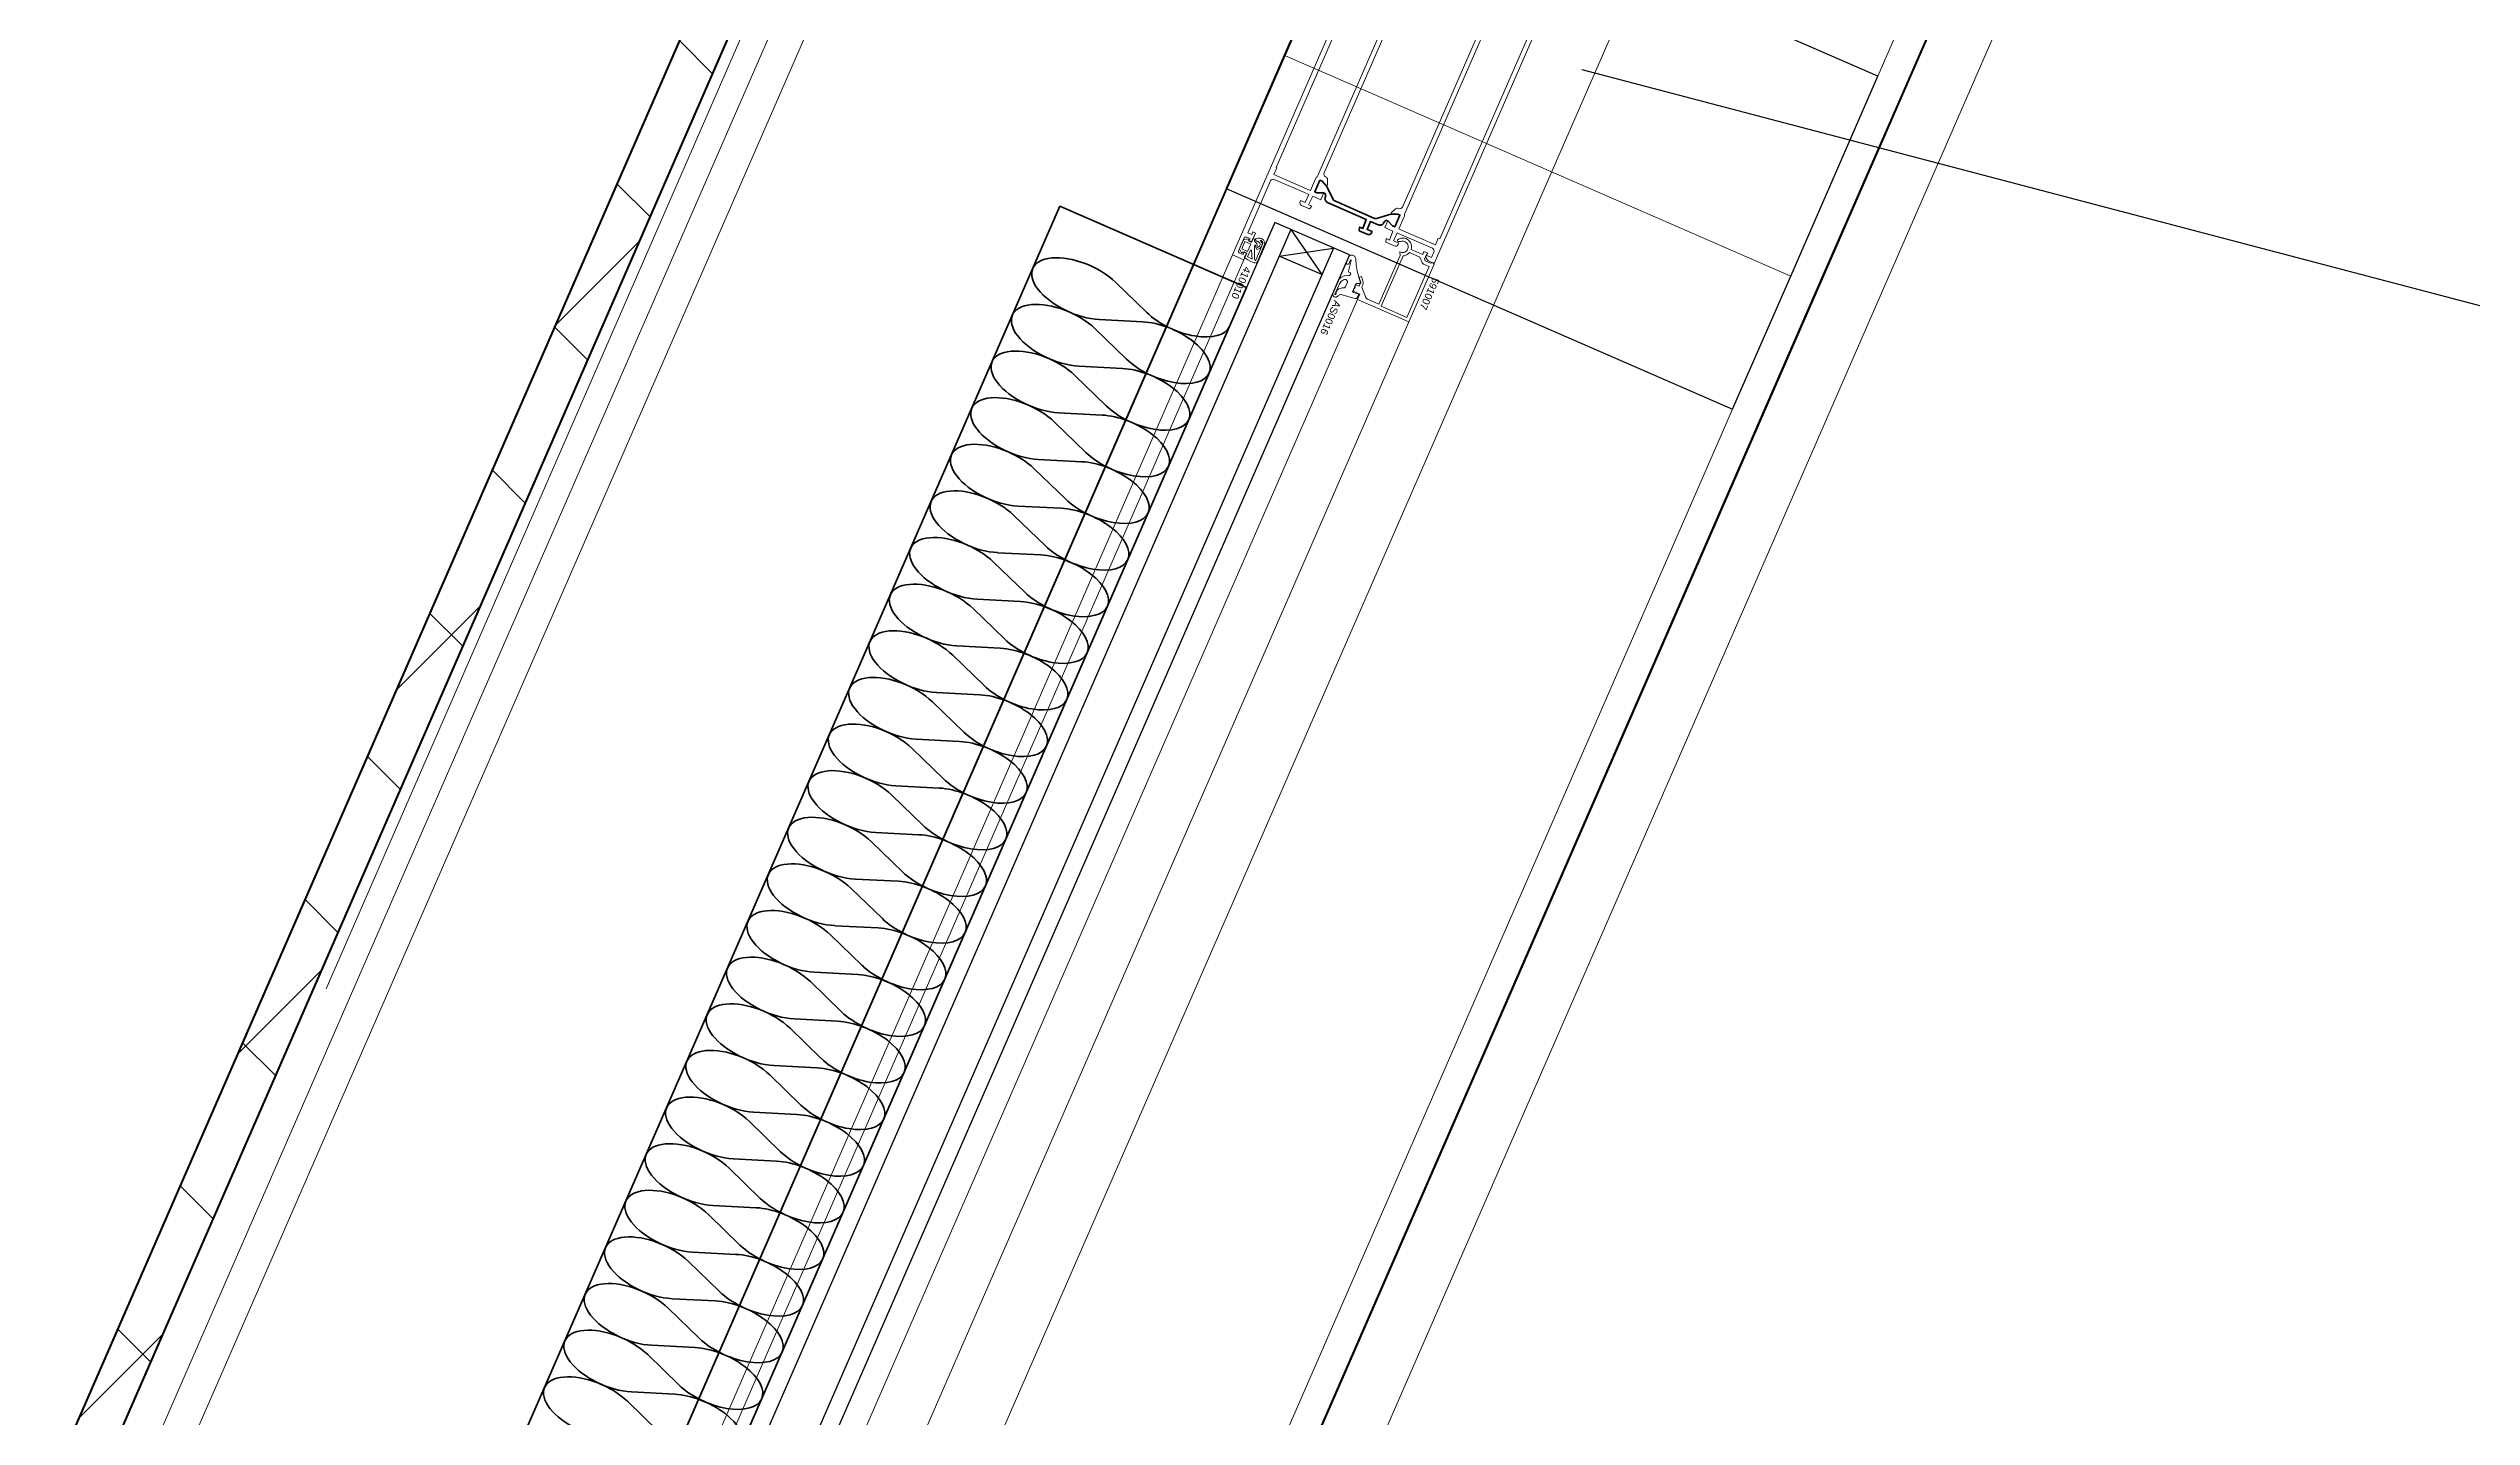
# Model space of a CAD drawing. Header units: millimetres. Extents: x -37281 to 954596, y -59787 to 956680.
# Drawn here: x 6685 to 7518, y -11689 to -11218 of the extents above; entities that cross this region are included whole.
import ezdxf
from ezdxf.enums import TextEntityAlignment as Align

# ---------------------------------------------------------------- set-up
doc = ezdxf.new("R2010")
doc.units = ezdxf.units.MM
doc.header["$MEASUREMENT"] = 0
doc.linetypes.add('Dot & Dashed', pattern=[670.277762, 352.777767, -176.388884, 0, -141.111112])
doc.linetypes.add('Double Dashed', pattern=[1093.611073, 529.166651, -211.666656, 141.111112, -211.666656])
for name, color, linetype, lineweight in [('0_Pen_No__2', 8, 'Continuous', 15), ('0_Pen_No__5', 7, 'Continuous', 25), ('0_Pen_No__6', 7, 'Continuous', 35), ('0_Pen_No__7', 7, 'Continuous', 35), ('0_Pen_No__9', 7, 'Continuous', 13), ('A-25-M_Curtain_Wall_Pen_No__85', 8, 'Continuous', 20), ('New_A-20-M_Floor_Slab_Pen_No__89', 8, 'Continuous', 20), ('New_A-20-M_Roof_Pen_No__93', 8, 'Continuous', 13), ('New_A-25-M_Curtain_Wall_Pen_No__90', 8, 'Continuous', 20), ('New_A-25-M_Wall_Ext_Pen_No__87', 8, 'Continuous', 20), ('New_A-25-M_Wall_Int_Pen_No__155', 5, 'Continuous', 35), ('New_ArchiCAD Windows_Pen_No__1', 7, 'Continuous', 13), ('New_ArchiCAD Windows_Pen_No__3', 7, 'Continuous', 18), ('New_ArchiCAD Zone Stamps_Pen_No__9', 7, 'Continuous', 13)]:
    doc.layers.add(name, color=color, linetype=linetype, lineweight=lineweight)
for name, color, linetype, lineweight, true_color in [('0_Pen_No__40', 7, 'Continuous', 35, 0x2a2a2a), ('0_Pen_No__54', 7, 'Continuous', 35, 0x444444), ('New_A-15-MG_Structural_Grid_Phase_2_Pen_No__222', 7, 'Continuous', 13, 0x65af33), ('New_A-25-M_Curtain_Wall_Pen_No__69', 7, 'Continuous', 20, 0x606060), ('New_A-25-M_Wall_Int_Pen_No__27', 7, 'Continuous', 50, 0x2a2a2a), ('New_A-35-M_FFE-Zone_Pen_No__74', 7, 'Continuous', 20, 0x606060), ('New_ArchiCAD Windows_Pen_No__23', 7, 'Continuous', 30, 0x2a2a2a)]:
    doc.layers.add(name, color=color, linetype=linetype, lineweight=lineweight, true_color=true_color)
for name, color, linetype in [('New_A-15-MG_Structural_Grid_Phase_2', 7, 'Continuous'), ('New_A-20-M_Floor_Slab', 7, 'Continuous'), ('New_A-20-M_Roof', 7, 'Continuous'), ('New_A-25-M_Curtain_Wall', 7, 'Continuous'), ('New_A-25-M_Wall_Ext', 7, 'Continuous'), ('New_A-25-M_Wall_Int', 7, 'Continuous'), ('New_A-35-M_FFE-Zone', 7, 'Continuous'), ('New_ArchiCAD Windows', 7, 'Continuous')]:
    doc.layers.add(name, color=color, linetype=linetype)
doc.styles.add('GENERATED_STYLE_2', font='')
doc.styles.add('GENERATED_STYLE_3', font='')
doc.styles.add('GENERATED_STYLE_4', font='')
doc.styles.get('GENERATED_STYLE_2').set_extended_font_data('Arial', bold=True)
doc.styles.get('GENERATED_STYLE_3').set_extended_font_data('Arial')
doc.styles.get('GENERATED_STYLE_4').set_extended_font_data('Swis721 BT')
doc.dimstyles.new('GENERATED_STYLE__2', dxfattribs={"dimtxt": 0.18, "dimasz": 273.6, "dimexe": 0.18, "dimexo": 0.0625, "dimgap": 0.09, "dimtad": 0, "dimtih": 1, "dimtoh": 1, "dimdec": 4, "dimzin": 0, "dimdsep": 46, "dimcen": 0.09, "dimadec": 0, "dimazin": 0, "dimtfac": 1, "dimtdec": 4, "dimtmove": 0, "dimatfit": 3, "dimldrblk": 'ARROWHEAD_5', "dimfxl": 1, "dimtolj": 1, "dimtzin": 0, "dimarcsym": 0})

# ---------------------------------------------------------------- blocks, each defined once
blk = doc.blocks.new('Wall_2_3', base_point=(10092.6, -4631.3))
at = {"layer": 'New_A-25-M_Wall_Ext_Pen_No__87', "linetype": 'Continuous', "flags": 128}
for points in [[(10000.93, -4591.33), (2142.47, -22613.27)], [(2234.14, -22653.24), (10092.6, -4631.3)]]:
    blk.add_lwpolyline(points, dxfattribs=at)
blk = doc.blocks.new('Wall_4_3', base_point=(9982.59, -4632.6))
at = {"layer": 'New_A-25-M_Wall_Ext_Pen_No__87', "linetype": 'Continuous', "flags": 128}
for points in [[(4871.77, -16353.33), (9982.59, -4632.6)], [(7915.52, -8960.24), (4720.52, -16287.38)]]:
    blk.add_lwpolyline(points, dxfattribs=at)
blk = doc.blocks.new('Single Office_INB 2113_11_3', base_point=(4956.91, -9895.45))
at = {"layer": 'New_A-35-M_FFE-Zone_Pen_No__74', "linetype": 'Continuous'}
blk.add_line((6607.79, -11889.99), (7507.12, -9827.54), dxfattribs=at)
at = {"layer": 'New_ArchiCAD Zone Stamps_Pen_No__9'}
for tag, height, style, p in [('ROOM_NAME', 250, 'GENERATED_STYLE_2', (4455.73, -8801.04)), ('zoneNameLine2', 250, 'GENERATED_STYLE_2', (4267.3, -9233.17)), ('ROOM_NUMBER', 200, 'GENERATED_STYLE_3', (4078.87, -9653.88)), ('measuredAreaCode', 200, 'GENERATED_STYLE_3', (3921.84, -10013.99)), ('DUMMY_649', 200, 'GENERATED_STYLE_3', (4229.25, -10148.03)), ('DUMMY_650', 200, 'GENERATED_STYLE_3', (4578.76, -10300.44)), ('DUMMY_651', 133.33, 'GENERATED_STYLE_3', (4858.05, -10406.98))]:
    blk.add_attdef(tag, text='', height=height, rotation=336.44041, dxfattribs=dict(at, style=style)).set_placement(p, align=Align.TOP_LEFT)
blk = doc.blocks.new('Slab_4_3', base_point=(-34879.65, -33019.01))
at = {"layer": 'New_A-20-M_Floor_Slab_Pen_No__89', "linetype": 'Continuous', "flags": 128}
blk.add_lwpolyline([(19341.14, -30335.29), (10989.45, -26693.54), (10933.09, -26822.78), (1863.41, -22867.95), (9871.66, -4502.51), (4224.74, -2040.17), (4132.95, -2000.14), (2145.42, -6558.18), (-3141.98, -4252.62), (-10743.58, -11326.43), (-11126.43, -10915.01), (-34879.65, -33019.01)], dxfattribs=at)
blk = doc.blocks.new('Slab_8_3', base_point=(10933.09, -26822.78))
at = {"layer": 'New_A-20-M_Floor_Slab_Pen_No__89', "linetype": 'Continuous', "flags": 128}
blk.add_lwpolyline([(10933.09, -26822.78), (1863.41, -22867.95), (9871.66, -4502.51), (18941.33, -8457.33)], close=True, dxfattribs=at)
blk = doc.blocks.new('Triple Window 19[15]_3')
at = {"layer": 'New_ArchiCAD Windows_Pen_No__1', "linetype": 'Continuous'}
for p, q in [((7110.46, -11220.55), (7110, -11220.35)), ((7284.17, -11296.29), (7110.46, -11220.55))]:
    blk.add_line(p, q, dxfattribs=at)
at = {"layer": 'New_ArchiCAD Windows_Pen_No__23', "linetype": 'Continuous'}
for p, q in [((7110, -11220.35), (7090.02, -11266.18)), ((7090.02, -11266.18), (7264.18, -11342.12)), ((7264.18, -11342.12), (7284.17, -11296.29))]:
    blk.add_line(p, q, dxfattribs=at)
at = {"layer": 'New_ArchiCAD Windows_Pen_No__3', "linetype": 'Continuous'}
for p, q in [((6958.76, -11154.4), (6019.46, -13308.51)), ((7090.02, -11266.18), (6747.47, -12051.74)), ((7293.33, -11300.29), (6354.03, -13454.4)), ((6921.64, -12127.69), (7264.18, -11342.12))]:
    blk.add_line(p, q, dxfattribs=at)
blk = doc.blocks.new('Triple Window 19[16]_3')
at = {"layer": 'New_ArchiCAD Windows_Pen_No__1', "linetype": 'Continuous'}
for p, q in [((7110.46, -11220.55), (7110, -11220.35)), ((7284.17, -11296.29), (7110.46, -11220.55))]:
    blk.add_line(p, q, dxfattribs=at)
at = {"layer": 'New_ArchiCAD Windows_Pen_No__23', "linetype": 'Continuous'}
for p, q in [((7139.98, -11151.6), (7110, -11220.35)), ((7314.14, -11227.54), (7139.98, -11151.6)), ((7284.17, -11296.29), (7314.14, -11227.54))]:
    blk.add_line(p, q, dxfattribs=at)
at = {"layer": 'New_ArchiCAD Windows_Pen_No__3', "linetype": 'Continuous'}
for p, q in [((8232.63, -9146.17), (7293.33, -11300.29)), ((7314.14, -11227.54), (7429.06, -10964.01))]:
    blk.add_line(p, q, dxfattribs=at)
blk = doc.blocks.new('Wall_139_3', base_point=(10165.92, -4712.54))
at = {"layer": 'New_ArchiCAD Windows', "color": 251, "linetype": 'Continuous', "lineweight": 20, "true_color": 0x606060}
for name in ['Triple Window 19[16]_3', 'Triple Window 19[15]_3']:
    blk.add_blockref(name, (0, 0), dxfattribs=at)
blk = doc.blocks.new('Wall_153_3', base_point=(6947.81, -11110.22))
at = {"layer": 'New_A-25-M_Wall_Int_Pen_No__155', "linetype": 'Continuous'}
h = blk.add_hatch(dxfattribs=at)
h.set_pattern_fill('Grid_5x5_Diagonal_0003', color=256, style=0, pattern_type=2)
h.set_pattern_definition([(45, (0, 0), (-35.35534, 35.35534), []), (135, (0, 0), (35.35534, 35.35534), [])])
h.paths.add_polyline_path([(6947.81, -11110.22), (6606.59, -11892.74), (6620.34, -11898.74), (6955.56, -11129.96)])
at = {"layer": 'New_A-25-M_Wall_Int_Pen_No__27', "linetype": 'Continuous', "flags": 128}
for points in [[(6947.81, -11110.22), (6606.59, -11892.74)], [(6620.34, -11898.74), (6955.56, -11129.96)], [(6606.59, -11892.74), (6620.34, -11898.74)]]:
    blk.add_lwpolyline(points, dxfattribs=at)
blk = doc.blocks.new('Morph_1_3')
at = {"layer": 'New_A-20-M_Roof_Pen_No__93', "linetype": 'Continuous', "flags": 128}
blk.add_lwpolyline([(2064.53, -22792.01), (10012.82, -4564.06)], dxfattribs=at)
blk = doc.blocks.new('Beam_4_3', base_point=(10000.93, -4591.33))
at = {"layer": 'New_A-25-M_Curtain_Wall_Pen_No__69', "linetype": 'Dot & Dashed'}
blk.add_line((10000.93, -4591.33), (2142.47, -22613.27), dxfattribs=at)
at = {"layer": 'New_A-25-M_Curtain_Wall_Pen_No__90', "linetype": 'Continuous'}
for p, q in [((10000.93, -4591.33), (2142.47, -22613.27)), ((10203.2, -4679.52), (2344.74, -22701.46))]:
    blk.add_line(p, q, dxfattribs=at)
blk = doc.blocks.new('ARROWHEAD_5')
at = {"color": 0, "linetype": 'Continuous', "lineweight": 0}
blk.add_line((0, 0), (-1, 0), dxfattribs=at)
blk.add_solid([(-1, 0.2679), (0, 0), (-1, -0.2679), (-1, 0.2679)], dxfattribs=at)
blk = doc.blocks.new('Standard grid marker[55]_3', base_point=(12179.47, 840.07))
at = {"layer": 'New_A-15-MG_Structural_Grid_Phase_2_Pen_No__222', "linetype": 'Double Dashed'}
blk.add_line((11800.31, -29.45), (-2469.84, -32755.44), dxfattribs=at)
at = {"layer": 'New_A-15-MG_Structural_Grid_Phase_2_Pen_No__222', "style": 'GENERATED_STYLE_4'}
for tag, p in [('AC_MarkerText_1_0', (11806.43, 1584.91)), ('AC_MarkerText_1_1', (-3621.73, -33796.76))]:
    blk.add_attdef(tag, text='', height=350, rotation=336.44041, dxfattribs=at).set_placement(p, align=Align.MIDDLE_CENTER)

msp = doc.modelspace()

# ---------------------------------------------------------------- linework, layer by layer
at = {"layer": '0_Pen_No__2', "linetype": 'Continuous', "flags": 128}
for points in [[(7156.97, -11184.53), (7123.71, -11260.8, 0.414214), (7124.23, -11262.11), (7124.28, -11262.14, -0.294108), (7124.88, -11263.04), (7124.91, -11264.81), (7124.63, -11265.45), (7123.01, -11263.65), (7122.28, -11263.34), (7120.52, -11267.37), (7121.25, -11267.69), (7123.67, -11267.65), (7122.63, -11270.03), (7119.88, -11268.83), (7118.36, -11271.77), (7119.55, -11272.29), (7118.67, -11273.22), (7115.97, -11272.04, -0.414214), (7115.45, -11270.72), (7115.65, -11270.27), (7117.21, -11270.95), (7118.41, -11268.2), (7116.99, -11267.58), (7106.59, -11263.04, 0.414214), (7105.27, -11263.56), (7097.48, -11281.43), (7098.85, -11282.03), (7099.25, -11281.11), (7100.17, -11281.51), (7098.77, -11284.72), (7097.85, -11284.32), (7098.25, -11283.41), (7097.15, -11282.93, 0.414214), (7096.1, -11283.34), (7094.34, -11287.37, 0.414214), (7094.75, -11288.43), (7095.85, -11288.91), (7096.25, -11287.99), (7097.17, -11288.39), (7096.17, -11290.68), (7092.23, -11288.96), (7156.18, -11142.3)], [(7151.35, -11275.21, -0.112281), (7151.43, -11274.77), (7186.07, -11195.34, -0.112281), (7186.34, -11194.98, 0.112281), (7186.88, -11194.25), (7188.61, -11190.26), (7201.17, -11195.74), (7200.17, -11198.03), (7200.63, -11198.23), (7163.46, -11283.47), (7163, -11283.27), (7162, -11285.57), (7150.32, -11280.47)], [(7183.92, -11196.28), (7150.66, -11272.55, -0.414214), (7149.34, -11273.06), (7149.29, -11273.04, 0.294108), (7148.22, -11273.22), (7146.91, -11274.4), (7146.63, -11275.04), (7149.04, -11275.01), (7149.78, -11275.33), (7148.02, -11279.36), (7147.28, -11279.04), (7145.67, -11277.24), (7144.63, -11279.63), (7147.38, -11280.83), (7146.26, -11283.94), (7145.06, -11283.42), (7144.98, -11284.69), (7147.87, -11285.95, 0.414214), (7149.19, -11285.43), (7149.39, -11284.97), (7147.64, -11284.22), (7148.84, -11281.47), (7149.74, -11281.86), (7160.94, -11286.74, -0.414214), (7161.46, -11288.06), (7160.66, -11289.89), (7159.01, -11289.17), (7158.61, -11289.56), (7158.82, -11290.09, 0.198912), (7159.88, -11291.19), (7161.62, -11291.95), (7205.59, -11191.11)], [(7150.32, -11280.47), (7149.44, -11280.09), (7151.18, -11276.1, 0.112281), (7151.35, -11275.21)]]:
    msp.add_lwpolyline(points, format="xyb", dxfattribs=at)
msp.add_lwpolyline([(7117.68, -11266.24), (7119.01, -11266.82), (7120.75, -11262.83, -0.112281), (7121.29, -11262.1, 0.112281), (7121.55, -11261.74), (7156.19, -11182.31, 0.112281), (7156.27, -11181.87, -0.112281), (7156.44, -11180.98), (7158.18, -11176.99), (7145.62, -11171.51), (7144.62, -11173.8), (7144.35, -11173.69), (7107.18, -11258.93), (7107.45, -11259.05), (7106.45, -11261.34)], format="xyb", close=True, dxfattribs=at)
for points in [[(7149.1, -11284.45), (7148.9, -11283.92), (7149.27, -11283.65), (7149.68, -11283.44), (7150.12, -11283.3), (7150.57, -11283.22), (7151.03, -11283.22), (7151.48, -11283.28), (7151.92, -11283.42), (7152.37, -11283.66), (7152.77, -11283.97), (7153.12, -11284.35), (7153.4, -11284.77), (7153.61, -11285.24), (7153.74, -11285.73), (7153.78, -11286.24), (7153.74, -11286.75), (7153.68, -11287.13), (7157.62, -11288.85), (7158.06, -11287.84), (7159.35, -11288.4), (7159.19, -11288.77), (7159, -11288.69), (7158.24, -11290.43), (7158.5, -11291.09), (7160.29, -11291.87), (7161.21, -11291.77), (7161.52, -11292.18), (7152.84, -11312.08), (7135.24, -11304.4), (7136.04, -11302.57), (7133.93, -11301.65), (7133.88, -11300.76), (7134.02, -11300.66), (7134.13, -11300.55), (7134.23, -11300.42), (7134.3, -11300.27), (7134.35, -11300.12), (7134.37, -11299.95), (7134.37, -11299.79), (7134.34, -11299.63), (7134.75, -11299.28), (7135.76, -11299.72), (7136.22, -11298.66), (7135.65, -11296.75), (7136.61, -11296.47), (7137.07, -11298.03), (7137.13, -11298.3), (7137.16, -11298.58), (7137.14, -11298.86), (7137.08, -11299.13), (7136.99, -11299.4), (7136.68, -11300.12), (7138.07, -11303.68), (7138.14, -11303.82), (7138.24, -11303.95), (7138.35, -11304.07), (7138.47, -11304.16), (7138.61, -11304.23), (7142.53, -11305.94)], [(7142.53, -11305.94), (7149.85, -11289.17), (7149.72, -11288.01), (7150.15, -11288.13), (7150.47, -11288.2), (7150.81, -11288.21), (7151.14, -11288.16), (7151.45, -11288.05), (7151.75, -11287.89), (7152.01, -11287.69), (7152.23, -11287.44), (7152.41, -11287.16), (7152.54, -11286.85), (7152.61, -11286.52), (7152.63, -11286.19), (7152.59, -11285.86), (7152.49, -11285.54), (7152.35, -11285.24), (7152.15, -11284.97), (7151.91, -11284.74), (7151.63, -11284.56), (7151.33, -11284.42), (7151.01, -11284.34), (7150.67, -11284.31), (7150.34, -11284.34), (7150.02, -11284.43), (7149.1, -11284.45)]]:
    msp.add_lwpolyline(points, dxfattribs=at)
msp.add_lwpolyline([(7143.33, -11306.62), (7152.22, -11310.5), (7159.86, -11292.99), (7157.95, -11292.16), (7157.81, -11292.08), (7157.68, -11291.99), (7157.57, -11291.87), (7157.49, -11291.75), (7157.42, -11291.6), (7156.69, -11289.75), (7153.11, -11288.19), (7152.75, -11288.57), (7152.33, -11288.88), (7151.87, -11289.12), (7151.37, -11289.28), (7150.86, -11289.35)], close=True, dxfattribs=at)
at = {"layer": '0_Pen_No__40', "linetype": 'Continuous'}
msp.add_line((9735.36, -5700.74), (2596.69, -22071.98), dxfattribs=at)
at = {"layer": '0_Pen_No__5', "linetype": 'Continuous'}
for p, q in [((7106.78, -11277.85), (6840.87, -11887.67)), ((7112.28, -11280.25), (6846.37, -11890.06)), ((7132.45, -11289.04), (7106.78, -11277.85)), ((7112.28, -11280.25), (7122.95, -11295.81)), ((7126.95, -11286.65), (6861.04, -11896.46)), ((7132.45, -11289.04), (6866.54, -11898.86)), ((7108.29, -11289.42), (7126.95, -11286.65)), ((7122.95, -11295.81), (7108.29, -11289.42))]:
    msp.add_line(p, q, dxfattribs=at)
at = {"layer": '0_Pen_No__54', "linetype": 'Continuous'}
for p, q in [((7052, -11298.42), (7062.73, -11308.83)), ((7045, -11314.46), (7055.74, -11324.87)), ((7061.33, -11312.03), (7046.4, -11311.25)), ((7038.01, -11330.5), (7048.74, -11340.91)), ((7054.34, -11328.08), (7039.4, -11327.29)), ((7031.01, -11346.54), (7041.75, -11356.95)), ((7047.34, -11344.12), (7032.41, -11343.33)), ((7024.02, -11362.58), (7034.75, -11372.99)), ((7040.35, -11360.16), (7025.42, -11359.37)), ((7017.02, -11378.62), (7027.76, -11389.03)), ((7033.35, -11376.2), (7018.42, -11375.42)), ((7010.03, -11394.67), (7020.76, -11405.07)), ((7026.36, -11392.24), (7011.43, -11391.46)), ((7019.36, -11408.28), (7004.43, -11407.5)), ((7003.03, -11410.71), (7013.77, -11421.12)), ((7012.37, -11424.32), (6997.44, -11423.54)), ((6996.04, -11426.75), (7006.77, -11437.16)), ((7005.37, -11440.36), (6990.44, -11439.58)), ((6989.04, -11442.79), (6999.78, -11453.2)), ((6998.38, -11456.41), (6983.45, -11455.62)), ((6982.05, -11458.83), (6992.78, -11469.24)), ((6991.38, -11472.45), (6976.45, -11471.66)), ((6975.05, -11474.87), (6985.79, -11485.28)), ((6968.06, -11490.91), (6978.79, -11501.32)), ((6984.39, -11488.49), (6969.46, -11487.71)), ((6961.06, -11506.95), (6971.8, -11517.36)), ((6977.39, -11504.53), (6962.46, -11503.75)), ((6954.07, -11523), (6964.8, -11533.4)), ((6970.4, -11520.57), (6955.47, -11519.79)), ((6947.07, -11539.04), (6957.81, -11549.45)), ((6963.4, -11536.61), (6948.47, -11535.83)), ((6940.08, -11555.08), (6950.81, -11565.49)), ((6956.41, -11552.65), (6941.48, -11551.87)), ((6933.08, -11571.12), (6943.82, -11581.53)), ((6949.41, -11568.69), (6934.48, -11567.91)), ((6926.09, -11587.16), (6936.82, -11597.57)), ((6942.42, -11584.74), (6927.49, -11583.95)), ((6919.09, -11603.2), (6929.83, -11613.61)), ((6935.42, -11600.78), (6920.49, -11599.99)), ((6912.1, -11619.24), (6922.83, -11629.65)), ((6928.43, -11616.82), (6913.5, -11616.04)), ((6921.44, -11632.86), (6906.5, -11632.08)), ((6905.1, -11635.28), (6915.84, -11645.69)), ((6914.44, -11648.9), (6899.51, -11648.12)), ((6898.11, -11651.33), (6908.84, -11661.73)), ((6907.45, -11664.94), (6892.51, -11664.16)), ((6891.12, -11667.37), (6901.85, -11677.78)), ((6900.45, -11680.98), (6885.52, -11680.2)), ((6884.12, -11683.41), (6894.85, -11693.82))]:
    msp.add_line(p, q, dxfattribs=at)
at = {"layer": '0_Pen_No__54', "linetype": 'Continuous', "flags": 128}
msp.add_lwpolyline([(6783.42, -12019.42), (7097.02, -11300.24), (7032.86, -11272.26), (6719.26, -11991.44)], close=True, dxfattribs=at)
at = {"layer": '0_Pen_No__54', "linetype": 'Continuous'}
for centre, start_param, end_param in [((7039.57, -11300.64), 0.927295, 5.35589), ((7032.58, -11316.68), 0.927295, 5.35589), ((7068.16, -11322.65), 0, 2.214297), ((7075.15, -11306.61), 4.068888, 6.283185), ((7025.58, -11332.72), 0.927295, 5.35589), ((7061.16, -11338.69), 0, 2.214297), ((7068.16, -11322.65), 4.068888, 6.283185), ((7018.59, -11348.76), 0.927295, 5.35589), ((7061.16, -11338.69), 4.068888, 6.283185), ((7054.17, -11354.73), 0, 2.214297), ((7011.59, -11364.8), 0.927295, 5.35589), ((7054.17, -11354.73), 4.068888, 6.283185), ((7047.17, -11370.77), 0, 2.214297), ((7004.6, -11380.84), 0.927295, 5.35589), ((7047.17, -11370.77), 4.068888, 6.283185), ((7040.18, -11386.81), 0, 2.214297), ((6997.6, -11396.89), 0.927295, 5.35589), ((7040.18, -11386.81), 4.068888, 6.283185), ((7033.18, -11402.85), 0, 2.214297), ((6990.61, -11412.93), 0.927295, 5.35589), ((7033.18, -11402.85), 4.068888, 6.283185), ((7026.19, -11418.9), 0, 2.214297), ((6983.61, -11428.97), 0.927295, 5.35589), ((7019.19, -11434.94), 0, 2.214297), ((7026.19, -11418.9), 4.068888, 6.283185), ((6976.62, -11445.01), 0.927295, 5.35589), ((7012.2, -11450.98), 0, 2.214297), ((7019.19, -11434.94), 4.068888, 6.283185), ((6969.62, -11461.05), 0.927295, 5.35589), ((7005.2, -11467.02), 0, 2.214297), ((7012.2, -11450.98), 4.068888, 6.283185), ((6962.63, -11477.09), 0.927295, 5.35589), ((6998.21, -11483.06), 0, 2.214297), ((7005.2, -11467.02), 4.068888, 6.283185), ((6955.64, -11493.13), 0.927295, 5.35589), ((6991.22, -11499.1), 0, 2.214297), ((6998.21, -11483.06), 4.068888, 6.283185), ((6948.64, -11509.17), 0.927295, 5.35589), ((6984.22, -11515.14), 0, 2.214297), ((6991.22, -11499.1), 4.068888, 6.283185), ((6941.65, -11525.22), 0.927295, 5.35589), ((6977.23, -11531.18), 0, 2.214297), ((6984.22, -11515.14), 4.068888, 6.283185), ((6934.65, -11541.26), 0.927295, 5.35589), ((6970.23, -11547.23), 0, 2.214297), ((6977.23, -11531.18), 4.068888, 6.283185), ((6927.66, -11557.3), 0.927295, 5.35589), ((6963.24, -11563.27), 0, 2.214297), ((6970.23, -11547.23), 4.068888, 6.283185), ((6920.66, -11573.34), 0.927295, 5.35589), ((6963.24, -11563.27), 4.068888, 6.283185), ((6956.24, -11579.31), 0, 2.214297), ((6913.67, -11589.38), 0.927295, 5.35589), ((6956.24, -11579.31), 4.068888, 6.283185), ((6949.25, -11595.35), 0, 2.214297), ((6906.67, -11605.42), 0.927295, 5.35589), ((6949.25, -11595.35), 4.068888, 6.283185), ((6942.25, -11611.39), 0, 2.214297), ((6899.68, -11621.46), 0.927295, 5.35589), ((6942.25, -11611.39), 4.068888, 6.283185), ((6935.26, -11627.43), 0, 2.214297), ((6892.68, -11637.5), 0.927295, 5.35589), ((6935.26, -11627.43), 4.068888, 6.283185), ((6928.26, -11643.47), 0, 2.214297), ((6885.69, -11653.55), 0.927295, 5.35589), ((6921.27, -11659.51), 0, 2.214297), ((6928.26, -11643.47), 4.068888, 6.283185), ((6878.69, -11669.59), 0.927295, 5.35589), ((6914.27, -11675.56), 0, 2.214297), ((6921.27, -11659.51), 4.068888, 6.283185), ((6871.7, -11685.63), 0.927295, 5.35589), ((6907.28, -11691.6), 0, 2.214297), ((6914.27, -11675.56), 4.068888, 6.283185)]:
    msp.add_ellipse(centre, major_axis=(16.04, -6.99), ratio=0.5, start_param=start_param, end_param=end_param, dxfattribs=at)
at = {"layer": '0_Pen_No__6', "linetype": 'Continuous', "flags": 128}
msp.add_lwpolyline([(7124.18, -11268.97, 0.414214), (7123.67, -11267.65), (7121.25, -11267.69), (7120.52, -11267.37), (7122.28, -11263.34), (7123.01, -11263.65), (7124.63, -11265.43), (7126.89, -11270, 0.176327), (7127.38, -11270.47), (7141.07, -11276.44, 0.176327), (7141.75, -11276.48), (7146.63, -11275.02), (7149.04, -11275.01), (7149.78, -11275.33), (7148.02, -11279.36), (7147.28, -11279.04), (7145.67, -11277.24, 0.414214), (7144.35, -11277.76), (7144.31, -11277.85, -0.414214), (7142.34, -11278.63), (7139.68, -11277.47), (7138.48, -11280.22), (7140.22, -11280.98), (7140.02, -11281.44, -0.414214), (7138.7, -11281.95), (7135.82, -11280.69), (7135.9, -11279.42), (7137.09, -11279.94), (7138.21, -11276.83), (7124.92, -11271.03, -0.414214), (7124.14, -11269.06)], format="xyb", close=True, dxfattribs=at)
at = {"layer": '0_Pen_No__9', "linetype": 'Continuous'}
for p, q in [((7092.23, -11288.96), (6832.72, -11884.11)), ((7096.17, -11290.68), (6836.66, -11885.83)), ((7135.24, -11304.4), (6874.51, -11902.33)), ((7152.84, -11312.08), (6892.11, -11910.01))]:
    msp.add_line(p, q, dxfattribs=at)
at = {"layer": '0_Pen_No__9', "linetype": 'Continuous', "flags": 128}
for points in [[(7103.18, -11285.41), (7100.77, -11291.29), (7100.49, -11291.85), (7099.92, -11291.58), (7099.85, -11291.74), (7099.69, -11291.69), (7098.54, -11291.28), (7097.45, -11290.73), (7096.45, -11290.05), (7096.22, -11289.87), (7097.12, -11288.58), (7095.81, -11288.01), (7095.69, -11288.29), (7095.32, -11288.3), (7094.64, -11286.93), (7095.98, -11283.86), (7097.45, -11283.43), (7097.69, -11283.7), (7097.57, -11283.98), (7098.88, -11284.55), (7099.12, -11283.44), (7099.9, -11283.6), (7099.77, -11284.23), (7100.12, -11284.75), (7100.23, -11284.79), (7100.34, -11284.85), (7100.43, -11284.93), (7100.51, -11285.02), (7100.57, -11285.12), (7100.62, -11285.23), (7100.64, -11285.35), (7100.69, -11285.52), (7100.71, -11285.7), (7100.69, -11285.88), (7100.65, -11286.06), (7100.58, -11286.22), (7100.83, -11286.5), (7101.03, -11286.41), (7101.22, -11286.28), (7101.39, -11286.13), (7101.53, -11285.96), (7101.64, -11285.76), (7101.72, -11285.55), (7101.74, -11285.41), (7101.73, -11285.28), (7101.71, -11285.15), (7101.65, -11285.02), (7101.58, -11284.91), (7101.49, -11284.81), (7101.39, -11284.72), (7101.21, -11284.57), (7101.01, -11284.44), (7100.79, -11284.34), (7100.56, -11284.28), (7100.32, -11284.25), (7100.13, -11283.54), (7100.52, -11283.38), (7100.92, -11283.28), (7101.34, -11283.25), (7101.76, -11283.3), (7102.16, -11283.42), (7102.54, -11283.6), (7102.88, -11283.84), (7103.03, -11284.03), (7103.15, -11284.24), (7103.23, -11284.47), (7103.28, -11284.7), (7103.29, -11284.94), (7103.25, -11285.18)], [(7097.41, -11287.84), (7095.39, -11286.96), (7096.51, -11284.39), (7098.53, -11285.27)], [(7097.5, -11289.7), (7097.39, -11289.63), (7098.38, -11287.37), (7098.76, -11287.43), (7099, -11290.51), (7098.77, -11290.4)], [(7100.27, -11290.77), (7102.59, -11285.05), (7102.6, -11284.91), (7102.59, -11284.76), (7102.56, -11284.62), (7102.5, -11284.49), (7102.43, -11284.36), (7102.33, -11284.26), (7102.22, -11284.16), (7102.09, -11284.09), (7101.96, -11284.04), (7101.81, -11284.01), (7101.75, -11284.17), (7101.94, -11284.31), (7102.1, -11284.49), (7102.23, -11284.69), (7102.33, -11284.9), (7102.39, -11285.13), (7102.41, -11285.37), (7102.39, -11285.61), (7102.26, -11285.94), (7102.08, -11286.25), (7101.85, -11286.53), (7101.58, -11286.76), (7101.28, -11286.95), (7100.95, -11287.09), (7100.6, -11287.18), (7099.98, -11286.06), (7100.2, -11285.84), (7100.09, -11285.54), (7099.74, -11286.02), (7099.8, -11290.48), (7100.02, -11290.95), (7100.21, -11290.94)], [(7134.29, -11304.05), (7134.43, -11304.06), (7134.56, -11304.05), (7134.69, -11304.02), (7134.81, -11303.96), (7134.92, -11303.89), (7135.02, -11303.8), (7135.1, -11303.7), (7135.17, -11303.58), (7135.52, -11302.77), (7135.53, -11302.73), (7135.54, -11302.68), (7135.54, -11302.63), (7135.53, -11302.58), (7135.51, -11302.53), (7135.49, -11302.48), (7135.46, -11302.45), (7135.42, -11302.41), (7135.37, -11302.39), (7135.33, -11302.37), (7133.76, -11301.9), (7133.71, -11301.88), (7133.67, -11301.85), (7133.63, -11301.82), (7133.6, -11301.78), (7133.57, -11301.73), (7133.55, -11301.69), (7133.54, -11301.64), (7133.54, -11301.59), (7133.55, -11301.54), (7133.57, -11301.49), (7134.64, -11299.02), (7134.66, -11298.98), (7134.69, -11298.95), (7134.72, -11298.91), (7134.76, -11298.89), (7134.8, -11298.87), (7134.85, -11298.85), (7134.89, -11298.84), (7134.94, -11298.84), (7136, -11298.91), (7136.05, -11298.91), (7136.1, -11298.9), (7136.15, -11298.88), (7136.19, -11298.86), (7136.23, -11298.82), (7136.27, -11298.79), (7136.29, -11298.74), (7136.31, -11298.7), (7136.32, -11298.65), (7136.32, -11298.6), (7136.32, -11298.55), (7136.3, -11298.5), (7135.71, -11296.57), (7135.08, -11294.59), (7134.73, -11292.53), (7134.67, -11290.44), (7134.63, -11290.21), (7134.56, -11289.98), (7134.45, -11289.77), (7134.3, -11289.58), (7134.13, -11289.42), (7133.93, -11289.29), (7133.71, -11289.19), (7133.47, -11289.14), (7133.24, -11289.12), (7133, -11289.15), (7132.77, -11289.22), (7132.55, -11289.32), (7132.36, -11289.46), (7132.19, -11289.63), (7131.37, -11291.52), (7131.34, -11291.6), (7131.33, -11291.68), (7131.33, -11291.76), (7131.34, -11291.85), (7131.37, -11291.92), (7131.41, -11292), (7131.46, -11292.06), (7131.52, -11292.12), (7131.59, -11292.16), (7131.66, -11292.2), (7131.74, -11292.22), (7131.83, -11292.22), (7131.91, -11292.22), (7131.99, -11292.19), (7132.06, -11292.16), (7132.13, -11292.12), (7132.19, -11292.06), (7132.24, -11292), (7132.28, -11291.92), (7132.71, -11290.95), (7132.73, -11290.91), (7132.76, -11290.87), (7132.79, -11290.83), (7132.83, -11290.8), (7132.87, -11290.78), (7132.92, -11290.77), (7132.97, -11290.76), (7132.98, -11290.8), (7132.99, -11290.85), (7132.99, -11290.9), (7132.98, -11290.94), (7132.1, -11294.61), (7132.09, -11294.69), (7132.11, -11294.76), (7132.14, -11294.8), (7132.16, -11294.84), (7132.19, -11294.87), (7132.23, -11294.9), (7132.27, -11294.92), (7132.56, -11295.05), (7132.63, -11295.09), (7132.7, -11295.14), (7132.76, -11295.21), (7132.81, -11295.28), (7132.84, -11295.36), (7132.85, -11295.45), (7132.86, -11295.54), (7132.84, -11295.62), (7132.82, -11295.71), (7132.77, -11295.78), (7132.72, -11295.85), (7132.65, -11295.91), (7132.4, -11296.09), (7132.37, -11296.12), (7132.33, -11296.14), (7132.28, -11296.15), (7132.24, -11296.15), (7130.81, -11296.21), (7130.74, -11296.22), (7130.67, -11296.24), (7130.35, -11296.35), (7129.89, -11296.55), (7129.46, -11296.82), (7129.09, -11297.16), (7128.78, -11297.55), (7128.55, -11297.99), (7126.75, -11302.12), (7126.7, -11302.27), (7126.67, -11302.44), (7126.67, -11302.6), (7126.7, -11302.77), (7126.75, -11302.92), (7126.83, -11303.07), (7126.93, -11303.2), (7127.06, -11303.31), (7127.2, -11303.4), (7127.35, -11303.46), (7127.51, -11303.5), (7127.68, -11303.51), (7127.84, -11303.5), (7128, -11303.46), (7128.15, -11303.39), (7128.29, -11303.29), (7128.41, -11303.18), (7128.59, -11303.01), (7128.79, -11302.88), (7129.01, -11302.77), (7129.24, -11302.71), (7129.48, -11302.68), (7129.72, -11302.69), (7129.96, -11302.74)], [(7131.67, -11298.59), (7131.71, -11298.46), (7131.73, -11298.33), (7131.73, -11298.19), (7131.71, -11298.06), (7131.66, -11297.93), (7131.59, -11297.81), (7131.51, -11297.71), (7131.41, -11297.62), (7131.29, -11297.55), (7131.16, -11297.5), (7131.03, -11297.47), (7130.9, -11297.47), (7130.76, -11297.49), (7130.39, -11297.6), (7130.03, -11297.77), (7129.71, -11298), (7129.43, -11298.27), (7129.2, -11298.58), (7129.01, -11298.93), (7127.46, -11302.48), (7127.45, -11302.5), (7127.45, -11302.53), (7127.45, -11302.55), (7127.45, -11302.58), (7127.46, -11302.6), (7127.47, -11302.62), (7127.49, -11302.64), (7127.51, -11302.66), (7127.53, -11302.67), (7127.55, -11302.68), (7127.58, -11302.69), (7127.6, -11302.69), (7127.62, -11302.69), (7127.65, -11302.68), (7127.67, -11302.67), (7127.69, -11302.66), (7127.71, -11302.64), (7127.73, -11302.62), (7127.74, -11302.6), (7127.88, -11302.26), (7127.9, -11302.22), (7127.91, -11302.18), (7127.91, -11302.13), (7127.9, -11302.08), (7127.89, -11302.04), (7127.87, -11302), (7127.84, -11301.96), (7127.81, -11301.92), (7127.85, -11301.84), (7128.03, -11301.5), (7128.26, -11301.2), (7128.53, -11300.93), (7128.84, -11300.7), (7129.19, -11300.53), (7129.55, -11300.41), (7129.93, -11300.35), (7130.32, -11300.35), (7130.44, -11300.35), (7130.56, -11300.33), (7130.68, -11300.29), (7130.79, -11300.24), (7130.89, -11300.16), (7130.98, -11300.08), (7131.05, -11299.98), (7131.11, -11299.87)]]:
    msp.add_lwpolyline(points, close=True, dxfattribs=at)

# ---------------------------------------------------------------- block references
at = {"layer": 'New_A-15-MG_Structural_Grid_Phase_2', "color": 8, "linetype": 'Continuous', "lineweight": 15}
msp.add_blockref('Standard grid marker[55]_3', (12179.47, 840.07), dxfattribs=at)
at = {"layer": 'New_A-20-M_Floor_Slab', "color": 8, "linetype": 'Continuous', "lineweight": 20}
for name, p in [('Slab_4_3', (-34879.65, -33019.01)), ('Slab_8_3', (10933.09, -26822.78))]:
    msp.add_blockref(name, p, dxfattribs=at)
at = {"layer": 'New_A-20-M_Roof', "linetype": 'Continuous', "lineweight": 0}
msp.add_blockref('Morph_1_3', (0, 0), dxfattribs=at)
at = {"layer": 'New_A-25-M_Curtain_Wall', "color": 8, "lineweight": 20}
msp.add_blockref('Beam_4_3', (10000.93, -4591.33), dxfattribs=at)
at = {"layer": 'New_A-25-M_Wall_Ext', "color": 250, "lineweight": 50, "true_color": 0x2a2a2a}
for name, p in [('Wall_4_3', (9982.59, -4632.6)), ('Wall_139_3', (10165.92, -4712.54)), ('Wall_2_3', (10092.6, -4631.3))]:
    msp.add_blockref(name, p, dxfattribs=at)
at = {"layer": 'New_A-25-M_Wall_Int', "color": 250, "lineweight": 50, "true_color": 0x2a2a2a}
msp.add_blockref('Wall_153_3', (6947.81, -11110.22), dxfattribs=at)
at = {"layer": 'New_A-35-M_FFE-Zone', "linetype": 'Continuous'}
msp.add_blockref('Single Office_INB 2113_11_3', (4956.91, -9895.45), dxfattribs=at)

# ---------------------------------------------------------------- texts
at = {"layer": '0_Pen_No__7', "linetype": 'Continuous', "char_height": 2.5, "attachment_point": 7, "rotation": 246.44041, "style": 'GENERATED_STYLE_3'}
for s, insert in [('\\A1;{\\fArial|b0|i0|c0|p34;410010}', (7096.34, -11292.78)), ('\\A1;{\\fArial|b0|i0|c0|p34;591007}', (7161.13, -11296.55)), ('\\A1;{\\fArial|b0|i0|c0|p34;AS0016}', (7127.25, -11304.43))]:
    msp.add_mtext(s, dxfattribs=dict(at, insert=insert))

# ---------------------------------------------------------------- leaders
at = {"layer": 'A-25-M_Curtain_Wall_Pen_No__85', "linetype": 'Continuous', "annotation_type": 0, "has_hookline": 1, "hookline_direction": 0, "text_width": 1535.71, "horizontal_direction": (0.681163, -0.732132, 0)}
msp.add_leader([(7212.3, -11225.27), (7843.96, -11391.25), (8030.33, -11591.56)], dimstyle='GENERATED_STYLE__2', dxfattribs=at)

doc.saveas('drawing.dxf')
